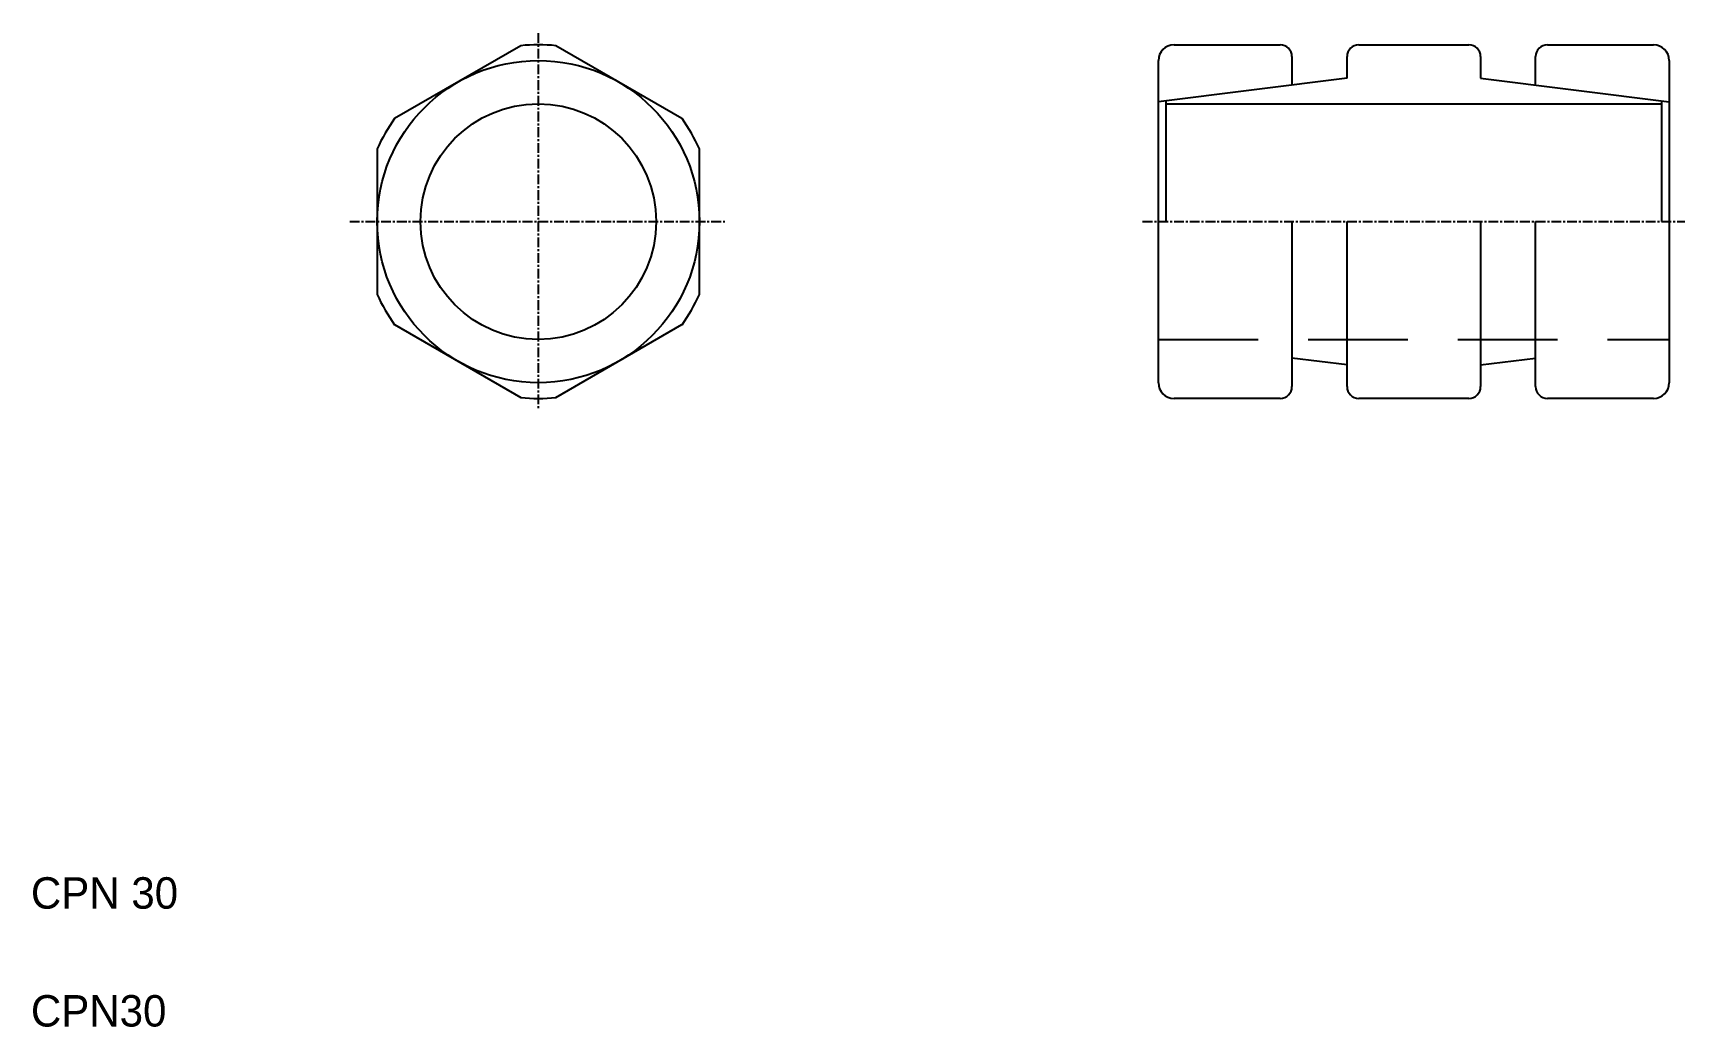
# Model space of a CAD drawing. Extents: x 79 to 289, y 76 to 202.
import ezdxf

# ---------------------------------------------------------------- set-up
doc = ezdxf.new("R2010")
doc.units = 0
doc.linetypes.add('CENTER', pattern=[2, 1.25, -0.25, 0.25, -0.25])
doc.linetypes.add('DASHED', pattern=[19.05, 12.7, -6.35])
doc.layers.get('0').update_dxf_attribs({"linetype": 'CONTINUOUS'})
doc.layers.add('CENTER', color=1, linetype='CENTER')

msp = doc.modelspace()

# ---------------------------------------------------------------- linework, layer by layer
for p, q in [((223.82, 200.95), (237.32, 200.95)), ((247.32, 200.95), (261.32, 200.95)), ((271.32, 200.95), (284.82, 200.95)), ((221.82, 157.95), (221.82, 198.95)), ((238.82, 199.45), (238.82, 195.81)), ((245.82, 196.69), (245.82, 199.45)), ((262.82, 199.45), (262.82, 196.69)), ((269.82, 195.81), (269.82, 199.45)), ((286.82, 198.95), (286.82, 157.95)), ((222.82, 178.45), (222.82, 193.81)), ((222.82, 193.45), (285.82, 193.45)), ((285.82, 193.81), (285.82, 178.45)), ((238.82, 178.45), (238.82, 157.45)), ((245.82, 157.45), (245.82, 178.45)), ((262.82, 178.45), (262.82, 157.45)), ((269.82, 157.45), (269.82, 178.45)), ((242.32, 160.66), (242.32, 160.66)), ((244.07, 160.44), (244.07, 160.44)), ((237.32, 155.95), (223.82, 155.95)), ((261.32, 155.95), (247.32, 155.95)), ((284.82, 155.95), (271.32, 155.95))]:
    msp.add_line(p, q)
at = {"linetype": 'CONTINUOUS'}
for p, q in [((245.82, 196.69), (221.82, 193.69)), ((262.82, 196.69), (286.82, 193.69)), ((245.82, 160.22), (238.82, 161.09)), ((262.82, 160.22), (269.82, 161.09))]:
    msp.add_line(p, q, dxfattribs=at)
at = {"color": 3, "linetype": 'DASHED'}
msp.add_line((221.82, 163.45), (286.82, 163.45), dxfattribs=at)
for points in [[(140.71, 200.84), (124.65, 191.57)], [(161.21, 191.57), (145.15, 200.84)], [(122.43, 187.73), (122.43, 169.18)], [(163.43, 169.18), (163.43, 187.73)], [(124.65, 165.34), (140.71, 156.06)], [(145.15, 156.06), (161.21, 165.34)]]:
    msp.add_lwpolyline(points)
at = {"linetype": 'CONTINUOUS'}
for radius in [20.5, 15]:
    msp.add_circle((142.93, 178.45), radius, dxfattribs=at)
for centre, radius, start, end in [((142.93, 178.45), 22.5, 84.3406, 95.6594), ((223.82, 198.95), 2, 90, 180), ((237.32, 199.45), 1.5, 0, 90), ((247.32, 199.45), 1.5, 90, 180), ((261.32, 199.45), 1.5, 0, 90), ((271.32, 199.45), 1.5, 90, 180), ((284.82, 198.95), 2, 0, 90), ((142.93, 178.45), 22.5, 144.3406, 155.6594), ((142.93, 178.45), 22.5, 24.3406, 35.6594), ((142.93, 178.45), 22.5, 204.3406, 215.6594), ((142.93, 178.45), 22.5, 324.3406, 335.6594), ((223.82, 157.95), 2, 180, 270), ((284.82, 157.95), 2, 270, 0), ((142.93, 178.45), 22.5, 264.3406, 275.6594), ((237.32, 157.45), 1.5, 270, 0), ((247.32, 157.45), 1.5, 180, 270), ((261.32, 157.45), 1.5, 270, 0), ((271.32, 157.45), 1.5, 180, 270)]:
    msp.add_arc(centre, radius, start, end)
at = {"layer": 'CENTER', "color": 1, "linetype": 'CENTER'}
for p, q in [((142.93, 202.45), (142.93, 154.45)), ((118.93, 178.45), (166.93, 178.45)), ((219.82, 178.45), (288.82, 178.45))]:
    msp.add_line(p, q, dxfattribs=at)

# ---------------------------------------------------------------- texts
for s, p in [('CPN 30', (78.37, 91.01)), ('CPN30', (78.37, 76.01))]:
    msp.add_text(s, height=4).set_placement(p)

doc.saveas('drawing.dxf')
